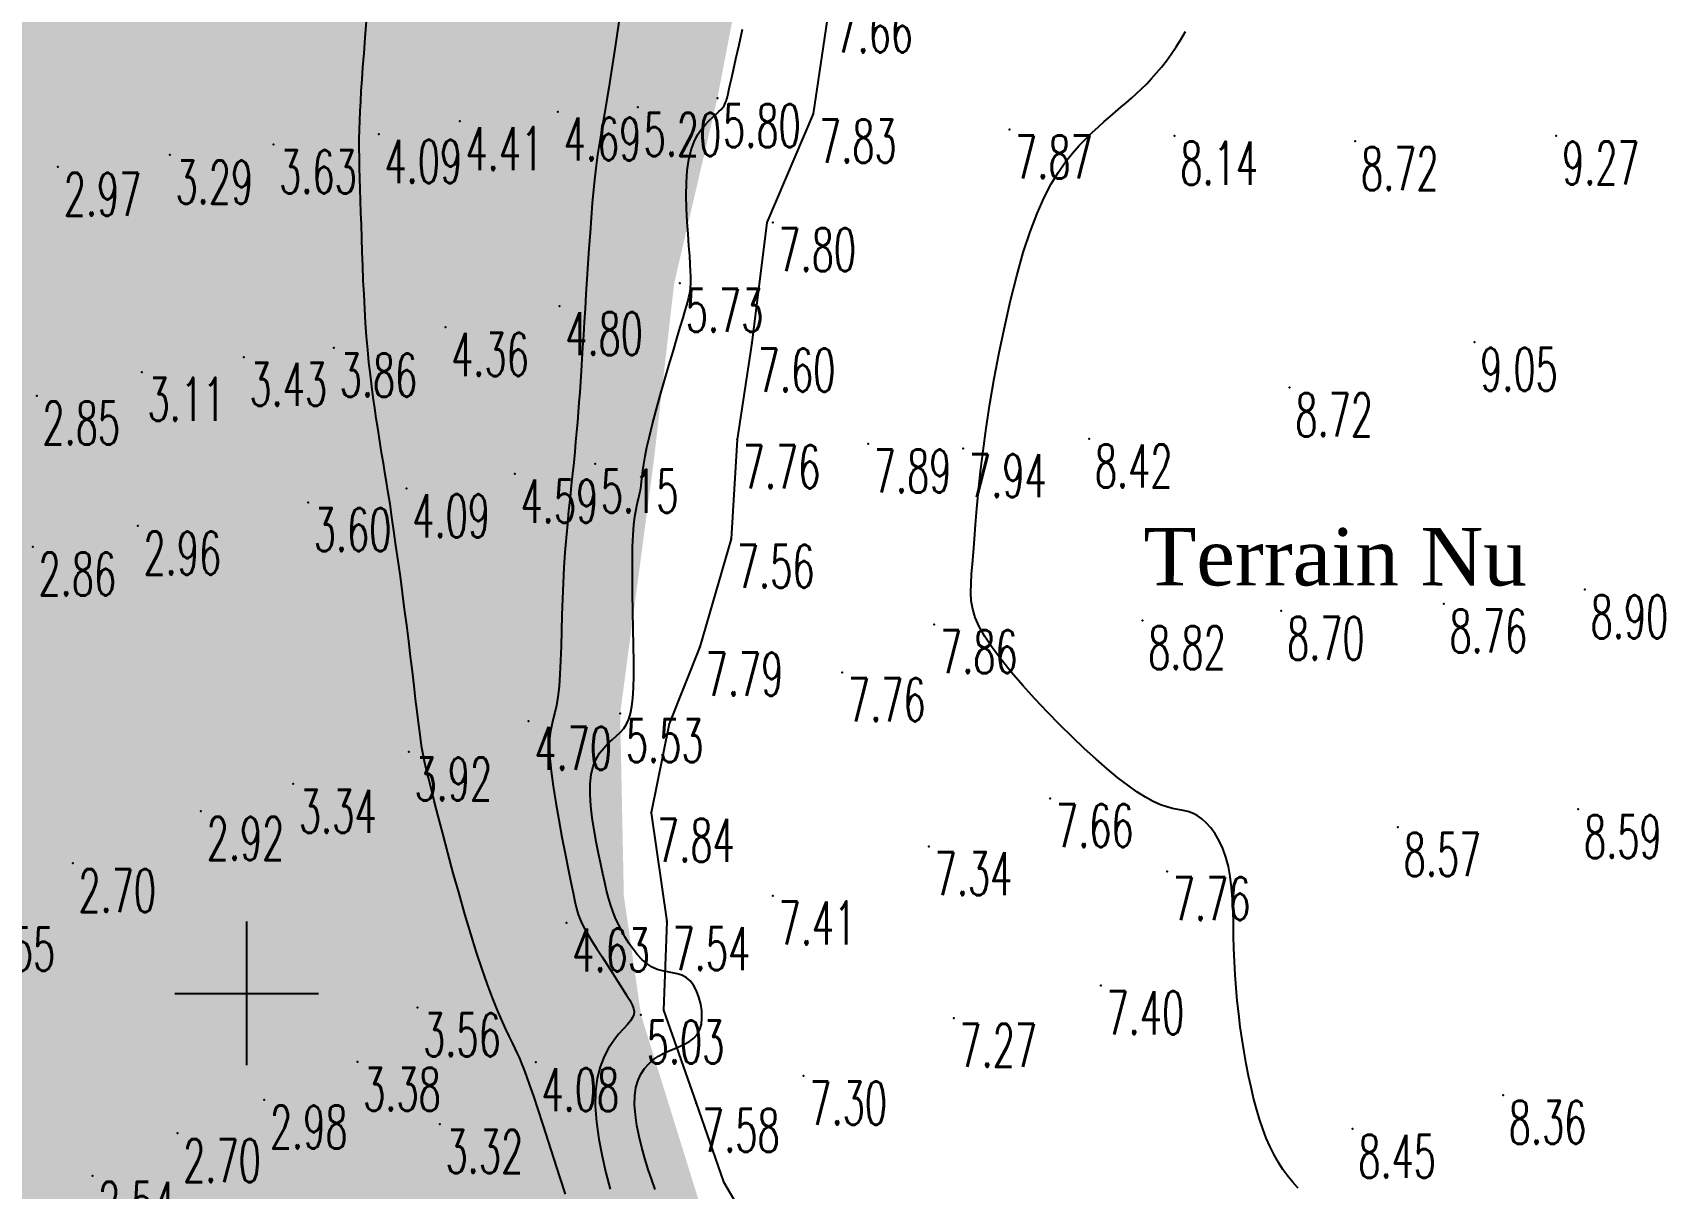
# Model space of a CAD drawing. Header units: millimetres. Extents: x 88261 to 90953, y 390274 to 392322.
# Drawn here: x 90731 to 90872.6, y 390480.6 to 390581.1 of the extents above; entities that cross this region are included whole.
import ezdxf
from ezdxf.enums import TextEntityAlignment as Align

# ---------------------------------------------------------------- set-up
doc = ezdxf.new("R2010")
doc.units = ezdxf.units.MM
doc.header["$LTSCALE"] = 25
doc.linetypes.add('DOT', pattern=[6.35, 0, -6.35])
for name, color, linetype in [('Carroyage(1)_Croix', 7, 'Continuous'), ('CN_01_00', 42, 'Continuous'), ('CN_02_00', 16, 'Continuous'), ('HSABLHUMIDE', 24, 'DOT'), ('Talus', 35, 'Continuous'), ('TopoAlt', 7, 'Continuous'), ('TOPOJIS', 7, 'Continuous')]:
    doc.layers.add(name, color=color, linetype=linetype)
doc.styles.add('Romans 1.0', font='Romans.shx', dxfattribs={"width": 0.99, "height": 1})
doc.styles.get("Standard").update_dxf_attribs({"font": 'times.ttf'})

# ---------------------------------------------------------------- blocks, each defined once
blk = doc.blocks.new('TCPOINT')
at = {"color": 0}
blk.add_point((0, 0), dxfattribs=at)
at = {"layer": 'TopoAlt', "style": 'Romans 1.0', "width": 0.99}
blk.add_attdef('ALT', text='', height=200, dxfattribs=at).set_placement((0.5, -0.5), align=Align.TOP_LEFT)

msp = doc.modelspace()

# ---------------------------------------------------------------- hatches: boundary and pattern name
at = {"layer": 'HSABLHUMIDE', "ltscale": 2}
h = msp.add_hatch(dxfattribs=at)
h.set_pattern_fill('AR-SAND', color=41, scale=0.05, style=0)
h.set_pattern_definition([(37.5, (-0.35, -2.46), (-0.080001565, 2.447066187), [0, -1.9304, 0, -2.159, 0, -2.06375]), (7.5, (-0.35, -2.46), (2.247616416, 3.584125503), [0, -1.0414, 0, -1.7399, 0, -0.66675]), (327.5, (-1.912, -2.46), (3.954961851, 0.007185923), [0, -0.635, 0, -2.286, 0, -2.9845]), (317.5, (-1.912, -2.46), (3.817782262, 1.114646616), [0, -0.3175, 0, -1.4986, 0, -1.7145])])
h.paths.add_polyline_path([(90808.31, 390673.91), (90810.25, 390699.67), (90815.68, 390741.55), (90824.92, 390770.91), (90815.72, 390817.44), (90807.05, 390826.39), (90800.87, 390832.47), (90771.53, 390842.2), (90760.38, 390842.98), (90754.31, 390848.43), (90743.78, 390853.26), (90735.93, 390857.51), (90724.71, 390864.35), (90715.76, 390870.18), (90708.42, 390875.87), (90700.28, 390881.05), (90683.17, 390899.74), (90679.29, 390902.11), (90675.87, 390906.58), (90650.25, 390917.24), (90650.25, 390882.24), (90650.25, 390864.98), (90650.25, 390847.24), (90650.25, 390817.24), (90650.25, 390792.24), (90650.25, 390737.24), (90650.25, 390712.24), (90650.25, 390677.24), (90650.25, 390647.24), (90650.25, 390622.24), (90650.25, 390590.22), (90650.25, 390589.37), (90650.25, 390567.24), (90650.25, 390527.24), (90660.25, 390527.24), (90660.25, 390507.24), (90670.25, 390507.24), (90670.25, 390497.24), (90680.25, 390497.24), (90680.25, 390487.24), (90690.25, 390487.24), (90690.25, 390477.24), (90700.25, 390477.24), (90700.25, 390467.24), (90730.25, 390477.24), (90700.25, 390467.24), (90710.25, 390467.24), (90740.25, 390477.24), (90710.25, 390467.24), (90710.25, 390457.24), (90747.2, 390431.83), (90764.53, 390419.61), (90781.97, 390396.2), (90798.13, 390389.26), (90804.01, 390373.08), (90822.04, 390361.39), (90841.42, 390350.17), (90852.83, 390318.92), (90866.45, 390300.49), (90904.86, 390280.83), (90909.95, 390275.28), (90952.15, 390275.28), (90952.14, 390296.43), (90920.97, 390330.09), (90897.78, 390348.26), (90877.47, 390366.76), (90855.32, 390383.66), (90846.62, 390409.42), (90826.78, 390428.11), (90814.41, 390447.82), (90801.65, 390460.75), (90789.25, 390478.56), (90783.93, 390495.68), (90782.44, 390506.04), (90782.12, 390521.9), (90785.04, 390543.82), (90786.82, 390559.34), (90790.57, 390575.41), (90794.12, 390593.84), (90801.54, 390613.19), (90802.7, 390633.39)])

# ---------------------------------------------------------------- linework, layer by layer
at = {"layer": 'Carroyage(1)_Croix'}
for p, q in [((90749.65, 390491.29), (90749.65, 390503.79)), ((90743.4, 390497.54), (90755.9, 390497.54))]:
    msp.add_line(p, q, dxfattribs=at)
at = {"layer": 'CN_01_00', "flags": 128}
for points, elevation in [([(90777.36, 390480.07), (90776.88, 390481.58), (90776.39, 390483.13), (90775.9, 390484.65), (90775.43, 390486.11), (90774.99, 390487.44), (90774.61, 390488.6), (90774.28, 390489.55), (90774.01, 390490.32), (90773.78, 390490.94), (90773.58, 390491.45), (90773.39, 390491.9), (90773.19, 390492.32), (90772.98, 390492.76), (90772.75, 390493.24), (90772.47, 390493.81), (90772.16, 390494.48), (90771.81, 390495.26), (90771.43, 390496.15), (90771.02, 390497.17), (90770.58, 390498.33), (90770.11, 390499.64), (90769.63, 390501.09), (90769.13, 390502.71), (90768.62, 390504.43), (90768.11, 390506.22), (90767.61, 390508.01), (90767.14, 390509.77), (90766.7, 390511.44), (90766.3, 390512.96), (90765.96, 390514.29), (90765.68, 390515.4), (90765.45, 390516.31), (90765.26, 390517.07), (90765.11, 390517.72), (90764.99, 390518.32), (90764.89, 390518.92), (90764.79, 390519.55), (90764.69, 390520.27), (90764.58, 390521.11), (90764.47, 390522.07), (90764.34, 390523.14), (90764.2, 390524.3), (90764.06, 390525.54), (90763.9, 390526.84), (90763.74, 390528.19), (90763.56, 390529.57), (90763.38, 390530.98), (90763.2, 390532.4), (90763.01, 390533.8), (90762.82, 390535.18), (90762.63, 390536.51), (90762.45, 390537.78), (90762.27, 390538.98), (90762.11, 390540.09), (90761.95, 390541.1), (90761.81, 390542.01), (90761.67, 390542.86), (90761.54, 390543.66), (90761.41, 390544.43), (90761.29, 390545.18), (90761.16, 390545.95), (90761.04, 390546.74), (90760.91, 390547.57), (90760.78, 390548.45), (90760.65, 390549.37), (90760.52, 390550.35), (90760.4, 390551.36), (90760.28, 390552.42), (90760.18, 390553.53), (90760.08, 390554.68), (90759.99, 390555.87), (90759.92, 390557.1), (90759.85, 390558.34), (90759.79, 390559.59), (90759.74, 390560.83), (90759.7, 390562.06), (90759.65, 390563.25), (90759.62, 390564.4), (90759.58, 390565.49), (90759.54, 390566.52), (90759.51, 390567.51), (90759.48, 390568.46), (90759.46, 390569.36), (90759.45, 390570.23), (90759.44, 390571.07), (90759.44, 390571.89), (90759.46, 390572.68), (90759.48, 390573.48), (90759.51, 390574.29), (90759.56, 390575.14), (90759.61, 390576.05), (90759.68, 390577.04), (90759.76, 390578.12), (90759.85, 390579.33), (90759.95, 390580.67), (90760.06, 390582.13)], 4), ([(90785.17, 390480.47), (90784.86, 390481.32), (90784.56, 390482.22), (90784.27, 390483.17), (90784, 390484.13), (90783.77, 390485.1), (90783.58, 390486.06), (90783.45, 390486.98), (90783.38, 390487.85), (90783.39, 390488.64), (90783.49, 390489.35), (90783.68, 390489.98), (90783.93, 390490.53), (90784.24, 390491.01), (90784.6, 390491.42), (90785.01, 390491.78), (90785.45, 390492.08), (90785.91, 390492.34), (90786.39, 390492.56), (90786.86, 390492.76), (90787.33, 390492.95), (90787.77, 390493.16), (90788.18, 390493.38), (90788.53, 390493.65), (90788.83, 390493.98), (90789.05, 390494.39), (90789.18, 390494.87), (90789.23, 390495.43), (90789.21, 390496.02), (90789.12, 390496.62), (90788.97, 390497.21), (90788.76, 390497.76), (90788.5, 390498.25), (90788.2, 390498.64), (90787.86, 390498.93), (90787.49, 390499.12), (90787.09, 390499.24), (90786.67, 390499.33), (90786.23, 390499.41), (90785.79, 390499.5), (90785.34, 390499.63), (90784.9, 390499.82), (90784.46, 390500.11), (90784.04, 390500.47), (90783.63, 390500.91), (90783.24, 390501.39), (90782.88, 390501.92), (90782.54, 390502.47), (90782.23, 390503.03), (90781.95, 390503.6), (90781.7, 390504.15), (90781.48, 390504.7), (90781.29, 390505.27), (90781.11, 390505.86), (90780.94, 390506.5), (90780.78, 390507.19), (90780.61, 390507.95), (90780.43, 390508.79), (90780.24, 390509.72), (90780.04, 390510.72), (90779.86, 390511.75), (90779.7, 390512.81), (90779.58, 390513.85), (90779.51, 390514.84), (90779.51, 390515.77), (90779.6, 390516.6), (90779.77, 390517.31), (90780.02, 390517.92), (90780.33, 390518.44), (90780.69, 390518.88), (90781.06, 390519.27), (90781.44, 390519.62), (90781.81, 390519.94), (90782.14, 390520.26), (90782.43, 390520.6), (90782.67, 390520.96), (90782.86, 390521.39), (90783.02, 390521.89), (90783.14, 390522.5), (90783.22, 390523.24), (90783.27, 390524.12), (90783.3, 390525.17), (90783.3, 390526.41), (90783.29, 390527.79), (90783.26, 390529.27), (90783.23, 390530.79), (90783.2, 390532.31), (90783.18, 390533.79), (90783.18, 390535.16), (90783.2, 390536.39), (90783.25, 390537.43), (90783.32, 390538.3), (90783.41, 390539.03), (90783.51, 390539.63), (90783.61, 390540.14), (90783.71, 390540.58), (90783.81, 390540.97), (90783.88, 390541.33), (90783.94, 390541.7), (90783.99, 390542.09), (90784.04, 390542.52), (90784.1, 390543.02), (90784.18, 390543.59), (90784.29, 390544.27), (90784.45, 390545.07), (90784.66, 390546), (90784.93, 390547.09), (90785.25, 390548.29), (90785.61, 390549.57), (90785.98, 390550.87), (90786.36, 390552.16), (90786.72, 390553.39), (90787.06, 390554.52), (90787.35, 390555.5), (90787.59, 390556.3), (90787.78, 390556.94), (90787.92, 390557.43), (90788.02, 390557.81), (90788.1, 390558.1), (90788.15, 390558.32), (90788.18, 390558.49), (90788.21, 390558.65), (90788.23, 390558.81), (90788.25, 390559), (90788.27, 390559.23), (90788.27, 390559.52), (90788.27, 390559.9), (90788.25, 390560.38), (90788.22, 390560.97), (90788.17, 390561.71), (90788.1, 390562.59), (90788.02, 390563.59), (90787.95, 390564.68), (90787.9, 390565.82), (90787.87, 390566.96), (90787.89, 390568.08), (90787.95, 390569.14), (90788.08, 390570.1), (90788.29, 390570.92), (90788.55, 390571.63), (90788.85, 390572.22), (90789.19, 390572.72), (90789.53, 390573.14), (90789.87, 390573.49), (90790.19, 390573.78), (90790.48, 390574.03), (90790.71, 390574.25), (90790.89, 390574.44), (90791.04, 390574.61), (90791.15, 390574.77), (90791.23, 390574.91), (90791.29, 390575.04), (90791.33, 390575.17), (90791.37, 390575.29), (90791.41, 390575.42), (90791.45, 390575.58), (90791.5, 390575.8), (90791.57, 390576.11), (90791.67, 390576.54), (90791.8, 390577.12), (90791.97, 390577.88), (90792.19, 390578.85), (90792.46, 390580.05), (90792.77, 390581.42)], 6), ([(90841.07, 390480.61), (90841.01, 390480.67), (90840.58, 390481.14), (90840.16, 390481.65), (90839.75, 390482.22), (90839.36, 390482.83), (90838.98, 390483.49), (90838.63, 390484.2), (90838.3, 390484.96), (90837.99, 390485.76), (90837.71, 390486.61), (90837.44, 390487.49), (90837.19, 390488.42), (90836.97, 390489.38), (90836.75, 390490.38), (90836.55, 390491.41), (90836.37, 390492.46), (90836.2, 390493.54), (90836.04, 390494.64), (90835.9, 390495.76), (90835.78, 390496.89), (90835.67, 390498.03), (90835.59, 390499.17), (90835.53, 390500.31), (90835.49, 390501.44), (90835.46, 390502.56), (90835.44, 390503.66), (90835.41, 390504.73), (90835.36, 390505.77), (90835.28, 390506.76), (90835.16, 390507.7), (90835, 390508.58), (90834.78, 390509.39), (90834.51, 390510.14), (90834.2, 390510.81), (90833.85, 390511.41), (90833.48, 390511.94), (90833.08, 390512.38), (90832.68, 390512.74), (90832.28, 390513.02), (90831.88, 390513.22), (90831.47, 390513.36), (90831.06, 390513.46), (90830.62, 390513.55), (90830.15, 390513.64), (90829.65, 390513.77), (90829.09, 390513.96), (90828.47, 390514.23), (90827.79, 390514.6), (90827.05, 390515.08), (90826.25, 390515.65), (90825.38, 390516.31), (90824.47, 390517.07), (90823.51, 390517.91), (90822.5, 390518.83), (90821.45, 390519.83), (90820.36, 390520.9), (90819.27, 390522.02), (90818.18, 390523.18), (90817.13, 390524.33), (90816.15, 390525.47), (90815.25, 390526.58), (90814.47, 390527.62), (90813.82, 390528.59), (90813.33, 390529.45), (90812.99, 390530.24), (90812.77, 390530.98), (90812.65, 390531.7), (90812.61, 390532.43), (90812.63, 390533.19), (90812.68, 390534.01), (90812.76, 390534.92), (90812.84, 390535.93), (90812.92, 390537.07), (90813.01, 390538.34), (90813.13, 390539.73), (90813.27, 390541.27), (90813.45, 390542.94), (90813.67, 390544.75), (90813.94, 390546.71), (90814.27, 390548.82), (90814.65, 390551.04), (90815.08, 390553.31), (90815.56, 390555.59), (90816.06, 390557.83), (90816.61, 390559.98), (90817.17, 390561.99), (90817.76, 390563.81), (90818.37, 390565.4), (90818.98, 390566.78), (90819.6, 390567.97), (90820.22, 390569), (90820.84, 390569.88), (90821.45, 390570.64), (90822.04, 390571.3), (90822.62, 390571.89), (90823.17, 390572.43), (90823.7, 390572.93), (90824.21, 390573.39), (90824.71, 390573.82), (90825.19, 390574.23), (90825.66, 390574.63), (90826.12, 390575.02), (90826.57, 390575.42), (90827.01, 390575.83), (90827.46, 390576.24), (90827.9, 390576.68), (90828.33, 390577.14), (90828.76, 390577.62), (90829.19, 390578.13), (90829.61, 390578.68), (90830.04, 390579.26), (90830.46, 390579.89), (90830.87, 390580.54), (90831.28, 390581.23)], 8)]:
    msp.add_lwpolyline(points, dxfattribs=dict(at, elevation=elevation))
at = {"layer": 'CN_02_00', "elevation": 5, "flags": 128}
msp.add_lwpolyline([(90782.02, 390582.26), (90781.79, 390580.68), (90781.56, 390579.13), (90781.34, 390577.65), (90781.13, 390576.31), (90780.93, 390575.12), (90780.75, 390574.06), (90780.59, 390573.11), (90780.44, 390572.22), (90780.3, 390571.35), (90780.16, 390570.48), (90780.04, 390569.57), (90779.92, 390568.57), (90779.81, 390567.47), (90779.7, 390566.28), (90779.6, 390565.02), (90779.5, 390563.7), (90779.4, 390562.36), (90779.31, 390561.01), (90779.23, 390559.68), (90779.15, 390558.38), (90779.07, 390557.14), (90779, 390555.96), (90778.93, 390554.82), (90778.86, 390553.74), (90778.8, 390552.71), (90778.73, 390551.71), (90778.67, 390550.76), (90778.61, 390549.84), (90778.54, 390548.96), (90778.47, 390548.1), (90778.4, 390547.25), (90778.33, 390546.4), (90778.25, 390545.54), (90778.17, 390544.65), (90778.08, 390543.74), (90777.98, 390542.77), (90777.87, 390541.75), (90777.76, 390540.68), (90777.64, 390539.56), (90777.53, 390538.39), (90777.42, 390537.17), (90777.32, 390535.9), (90777.23, 390534.59), (90777.16, 390533.24), (90777.1, 390531.86), (90777.06, 390530.46), (90777.02, 390529.08), (90776.98, 390527.75), (90776.94, 390526.48), (90776.88, 390525.3), (90776.81, 390524.25), (90776.71, 390523.34), (90776.59, 390522.59), (90776.45, 390521.97), (90776.3, 390521.43), (90776.17, 390520.9), (90776.06, 390520.35), (90775.99, 390519.72), (90775.97, 390518.96), (90776.01, 390518.03), (90776.13, 390516.88), (90776.3, 390515.56), (90776.53, 390514.12), (90776.79, 390512.63), (90777.06, 390511.14), (90777.34, 390509.7), (90777.6, 390508.38), (90777.83, 390507.22), (90778.03, 390506.28), (90778.19, 390505.53), (90778.33, 390504.92), (90778.48, 390504.42), (90778.64, 390503.98), (90778.82, 390503.57), (90779.05, 390503.14), (90779.34, 390502.65), (90779.7, 390502.07), (90780.1, 390501.42), (90780.55, 390500.72), (90781.01, 390500), (90781.47, 390499.28), (90781.91, 390498.59), (90782.32, 390497.95), (90782.67, 390497.4), (90782.95, 390496.94), (90783.15, 390496.56), (90783.28, 390496.24), (90783.34, 390495.97), (90783.31, 390495.71), (90783.2, 390495.45), (90783.02, 390495.17), (90782.75, 390494.85), (90782.4, 390494.46), (90781.99, 390494), (90781.56, 390493.44), (90781.12, 390492.79), (90780.72, 390492.04), (90780.38, 390491.16), (90780.12, 390490.16), (90779.97, 390489.01), (90779.96, 390487.73), (90780.07, 390486.33), (90780.28, 390484.87), (90780.56, 390483.39), (90780.88, 390481.92), (90781.24, 390480.52)], dxfattribs=at)
at = {"layer": 'Talus', "color": 134, "elevation": 8.17, "flags": 128}
msp.add_lwpolyline([(90800.33, 390583.64), (90798.91, 390574.06), (90794.88, 390564.61), (90793.58, 390554.14), (90792.28, 390545.73), (90791.77, 390537.08), (90789.05, 390527.69), (90786.37, 390520.99), (90784.83, 390513.24), (90786.18, 390503.81), (90785.88, 390496.08), (90788.74, 390488), (90791.11, 390481.15), (90794.38, 390475.57), (90798.47, 390470.32), (90802.54, 390465.54), (90807.8, 390459.71), (90834.91, 390437.13), (90847.99, 390417.74), (90867.41, 390393.87)], dxfattribs=at)

# ---------------------------------------------------------------- block references
at = {"layer": 'TOPOJIS'}
ref = msp.add_blockref('TCPOINT', (90800.33, 390583.64, 7.66), dxfattribs=at)
ref.add_attrib('ALT', '7.66', dxfattribs={"layer": 'TopoAlt', "height": 3.75, "style": 'Romans 1.0', "width": 0.6}).set_placement((90800.83, 390583.14, 7.66), align=Align.TOP_LEFT)
ref = msp.add_blockref('TCPOINT', (90790.57, 390575.41, 5.8), dxfattribs=at)
ref.add_attrib('ALT', '5.80', dxfattribs={"layer": 'TopoAlt', "height": 3.75, "style": 'Romans 1.0', "width": 0.6}).set_placement((90791.07, 390574.91, 5.8), align=Align.TOP_LEFT)
ref = msp.add_blockref('TCPOINT', (90776.71, 390574.24, 4.69), dxfattribs=at)
ref.add_attrib('ALT', '4.69', dxfattribs={"layer": 'TopoAlt', "height": 3.75, "style": 'Romans 1.0', "width": 0.6}).set_placement((90777.21, 390573.74, 4.69), align=Align.TOP_LEFT)
ref = msp.add_blockref('TCPOINT', (90783.66, 390574.64, 5.2), dxfattribs=at)
ref.add_attrib('ALT', '5.20', dxfattribs={"layer": 'TopoAlt', "height": 3.75, "style": 'Romans 1.0', "width": 0.6}).set_placement((90784.16, 390574.14, 5.2), align=Align.TOP_LEFT)
ref = msp.add_blockref('TCPOINT', (90798.91, 390574.06, 7.83), dxfattribs=at)
ref.add_attrib('ALT', '7.83', dxfattribs={"layer": 'TopoAlt', "height": 3.75, "style": 'Romans 1.0', "width": 0.6}).set_placement((90799.41, 390573.56, 7.83), align=Align.TOP_LEFT)
ref = msp.add_blockref('TCPOINT', (90761.13, 390572.29, 4.09), dxfattribs=at)
ref.add_attrib('ALT', '4.09', dxfattribs={"layer": 'TopoAlt', "height": 3.75, "style": 'Romans 1.0', "width": 0.6}).set_placement((90761.63, 390571.79, 4.09), align=Align.TOP_LEFT)
ref = msp.add_blockref('TCPOINT', (90768.18, 390573.41, 4.41), dxfattribs=at)
ref.add_attrib('ALT', '4.41', dxfattribs={"layer": 'TopoAlt', "height": 3.75, "style": 'Romans 1.0', "width": 0.6}).set_placement((90768.68, 390572.91, 4.41), align=Align.TOP_LEFT)
ref = msp.add_blockref('TCPOINT', (90815.96, 390572.69, 7.87), dxfattribs=at)
ref.add_attrib('ALT', '7.87', dxfattribs={"layer": 'TopoAlt', "height": 3.75, "style": 'Romans 1.0', "width": 0.6}).set_placement((90816.46, 390572.19, 7.87), align=Align.TOP_LEFT)
ref = msp.add_blockref('TCPOINT', (90751.97, 390571.39, 3.62), dxfattribs=at)
ref.add_attrib('ALT', '3.63', dxfattribs={"layer": 'TopoAlt', "height": 3.75, "style": 'Romans 1.0', "width": 0.6}).set_placement((90752.47, 390570.89, 3.62), align=Align.TOP_LEFT)
ref = msp.add_blockref('TCPOINT', (90830.32, 390572.14, 8.14), dxfattribs=at)
ref.add_attrib('ALT', '8.14', dxfattribs={"layer": 'TopoAlt', "height": 3.75, "style": 'Romans 1.0', "width": 0.6}).set_placement((90830.82, 390571.64, 8.14), align=Align.TOP_LEFT)
ref = msp.add_blockref('TCPOINT', (90846.03, 390571.67, 8.72), dxfattribs=at)
ref.add_attrib('ALT', '8.72', dxfattribs={"layer": 'TopoAlt', "height": 3.75, "style": 'Romans 1.0', "width": 0.6}).set_placement((90846.53, 390571.17, 8.72), align=Align.TOP_LEFT)
ref = msp.add_blockref('TCPOINT', (90863.51, 390572.16, 9.27), dxfattribs=at)
ref.add_attrib('ALT', '9.27', dxfattribs={"layer": 'TopoAlt', "height": 3.75, "style": 'Romans 1.0', "width": 0.6}).set_placement((90864.01, 390571.66, 9.27), align=Align.TOP_LEFT)
ref = msp.add_blockref('TCPOINT', (90733.24, 390569.44, 2.97), dxfattribs=at)
ref.add_attrib('ALT', '2.97', dxfattribs={"layer": 'TopoAlt', "height": 3.75, "style": 'Romans 1.0', "width": 0.6}).set_placement((90733.74, 390568.94, 2.97), align=Align.TOP_LEFT)
ref = msp.add_blockref('TCPOINT', (90742.96, 390570.49, 3.29), dxfattribs=at)
ref.add_attrib('ALT', '3.29', dxfattribs={"layer": 'TopoAlt', "height": 3.75, "style": 'Romans 1.0', "width": 0.6}).set_placement((90743.46, 390569.99, 3.29), align=Align.TOP_LEFT)
ref = msp.add_blockref('TCPOINT', (90795.38, 390564.61, 7.8), dxfattribs=at)
ref.add_attrib('ALT', '7.80', dxfattribs={"layer": 'TopoAlt', "height": 3.75, "style": 'Romans 1.0', "width": 0.6}).set_placement((90795.88, 390564.11, 7.8), align=Align.TOP_LEFT)
ref = msp.add_blockref('TCPOINT', (90787.32, 390559.34, 5.73), dxfattribs=at)
ref.add_attrib('ALT', '5.73', dxfattribs={"layer": 'TopoAlt', "height": 3.75, "style": 'Romans 1.0', "width": 0.6}).set_placement((90787.82, 390558.84, 5.73), align=Align.TOP_LEFT)
ref = msp.add_blockref('TCPOINT', (90776.85, 390557.32, 4.8), dxfattribs=at)
ref.add_attrib('ALT', '4.80', dxfattribs={"layer": 'TopoAlt', "height": 3.75, "style": 'Romans 1.0', "width": 0.6}).set_placement((90777.35, 390556.82, 4.8), align=Align.TOP_LEFT)
ref = msp.add_blockref('TCPOINT', (90766.93, 390555.5, 4.36), dxfattribs=at)
ref.add_attrib('ALT', '4.36', dxfattribs={"layer": 'TopoAlt', "height": 3.75, "style": 'Romans 1.0', "width": 0.6}).set_placement((90767.43, 390555, 4.36), align=Align.TOP_LEFT)
ref = msp.add_blockref('TCPOINT', (90793.58, 390554.14, 7.6), dxfattribs=at)
ref.add_attrib('ALT', '7.60', dxfattribs={"layer": 'TopoAlt', "height": 3.75, "style": 'Romans 1.0', "width": 0.6}).set_placement((90794.08, 390553.64, 7.6), align=Align.TOP_LEFT)
ref = msp.add_blockref('TCPOINT', (90856.39, 390554.21, 9.05), dxfattribs=at)
ref.add_attrib('ALT', '9.05', dxfattribs={"layer": 'TopoAlt', "height": 3.75, "style": 'Romans 1.0', "width": 0.6}).set_placement((90856.89, 390553.71, 9.05), align=Align.TOP_LEFT)
ref = msp.add_blockref('TCPOINT', (90749.39, 390552.9, 3.43), dxfattribs=at)
ref.add_attrib('ALT', '3.43', dxfattribs={"layer": 'TopoAlt', "height": 3.75, "style": 'Romans 1.0', "width": 0.6}).set_placement((90749.89, 390552.4, 3.43), align=Align.TOP_LEFT)
ref = msp.add_blockref('TCPOINT', (90757.23, 390553.7, 3.86), dxfattribs=at)
ref.add_attrib('ALT', '3.86', dxfattribs={"layer": 'TopoAlt', "height": 3.75, "style": 'Romans 1.0', "width": 0.6}).set_placement((90757.73, 390553.2, 3.86), align=Align.TOP_LEFT)
ref = msp.add_blockref('TCPOINT', (90740.53, 390551.6, 3.11), dxfattribs=at)
ref.add_attrib('ALT', '3.11', dxfattribs={"layer": 'TopoAlt', "height": 3.75, "style": 'Romans 1.0', "width": 0.6}).set_placement((90741.03, 390551.1, 3.11), align=Align.TOP_LEFT)
ref = msp.add_blockref('TCPOINT', (90840.32, 390550.25, 8.72), dxfattribs=at)
ref.add_attrib('ALT', '8.72', dxfattribs={"layer": 'TopoAlt', "height": 3.75, "style": 'Romans 1.0', "width": 0.6}).set_placement((90840.82, 390549.75, 8.72), align=Align.TOP_LEFT)
ref = msp.add_blockref('TCPOINT', (90731.39, 390549.54, 2.85), dxfattribs=at)
ref.add_attrib('ALT', '2.85', dxfattribs={"layer": 'TopoAlt', "height": 3.75, "style": 'Romans 1.0', "width": 0.6}).set_placement((90731.89, 390549.04, 2.85), align=Align.TOP_LEFT)
ref = msp.add_blockref('TCPOINT', (90792.28, 390545.73, 7.76), dxfattribs=at)
ref.add_attrib('ALT', '7.76', dxfattribs={"layer": 'TopoAlt', "height": 3.75, "style": 'Romans 1.0', "width": 0.6}).set_placement((90792.78, 390545.23, 7.76), align=Align.TOP_LEFT)
ref = msp.add_blockref('TCPOINT', (90803.67, 390545.36, 7.89), dxfattribs=at)
ref.add_attrib('ALT', '7.89', dxfattribs={"layer": 'TopoAlt', "height": 3.75, "style": 'Romans 1.0', "width": 0.6}).set_placement((90804.17, 390544.86, 7.89), align=Align.TOP_LEFT)
ref = msp.add_blockref('TCPOINT', (90822.89, 390545.8, 8.42), dxfattribs=at)
ref.add_attrib('ALT', '8.42', dxfattribs={"layer": 'TopoAlt', "height": 3.75, "style": 'Romans 1.0', "width": 0.6}).set_placement((90823.39, 390545.3, 8.42), align=Align.TOP_LEFT)
ref = msp.add_blockref('TCPOINT', (90811.95, 390544.96, 7.94), dxfattribs=at)
ref.add_attrib('ALT', '7.94', dxfattribs={"layer": 'TopoAlt', "height": 3.75, "style": 'Romans 1.0', "width": 0.6}).set_placement((90812.45, 390544.46, 7.94), align=Align.TOP_LEFT)
ref = msp.add_blockref('TCPOINT', (90772.96, 390542.74, 4.59), dxfattribs=at)
ref.add_attrib('ALT', '4.59', dxfattribs={"layer": 'TopoAlt', "height": 3.75, "style": 'Romans 1.0', "width": 0.6}).set_placement((90773.46, 390542.24, 4.59), align=Align.TOP_LEFT)
ref = msp.add_blockref('TCPOINT', (90779.94, 390543.61, 5.15), dxfattribs=at)
ref.add_attrib('ALT', '5.15', dxfattribs={"layer": 'TopoAlt', "height": 3.75, "style": 'Romans 1.0', "width": 0.6}).set_placement((90780.44, 390543.11, 5.15), align=Align.TOP_LEFT)
ref = msp.add_blockref('TCPOINT', (90763.55, 390541.46, 4.09), dxfattribs=at)
ref.add_attrib('ALT', '4.09', dxfattribs={"layer": 'TopoAlt', "height": 3.75, "style": 'Romans 1.0', "width": 0.6}).set_placement((90764.05, 390540.96, 4.09), align=Align.TOP_LEFT)
ref = msp.add_blockref('TCPOINT', (90754.98, 390540.26, 3.6), dxfattribs=at)
ref.add_attrib('ALT', '3.60', dxfattribs={"layer": 'TopoAlt', "height": 3.75, "style": 'Romans 1.0', "width": 0.6}).set_placement((90755.48, 390539.76, 3.6), align=Align.TOP_LEFT)
ref = msp.add_blockref('TCPOINT', (90740.18, 390538.22, 2.96), dxfattribs=at)
ref.add_attrib('ALT', '2.96', dxfattribs={"layer": 'TopoAlt', "height": 3.75, "style": 'Romans 1.0', "width": 0.6}).set_placement((90740.68, 390537.72, 2.96), align=Align.TOP_LEFT)
ref = msp.add_blockref('TCPOINT', (90791.77, 390537.08, 7.56), dxfattribs=at)
ref.add_attrib('ALT', '7.56', dxfattribs={"layer": 'TopoAlt', "height": 3.75, "style": 'Romans 1.0', "width": 0.6}).set_placement((90792.27, 390536.58, 7.56), align=Align.TOP_LEFT)
ref = msp.add_blockref('TCPOINT', (90731.05, 390536.4, 2.86), dxfattribs=at)
ref.add_attrib('ALT', '2.86', dxfattribs={"layer": 'TopoAlt', "height": 3.75, "style": 'Romans 1.0', "width": 0.6}).set_placement((90731.55, 390535.9, 2.86), align=Align.TOP_LEFT)
ref = msp.add_blockref('TCPOINT', (90866, 390532.68, 8.9), dxfattribs=at)
ref.add_attrib('ALT', '8.90', dxfattribs={"layer": 'TopoAlt', "height": 3.75, "style": 'Romans 1.0', "width": 0.6}).set_placement((90866.5, 390532.18, 8.9), align=Align.TOP_LEFT)
ref = msp.add_blockref('TCPOINT', (90853.73, 390531.44, 8.76), dxfattribs=at)
ref.add_attrib('ALT', '8.76', dxfattribs={"layer": 'TopoAlt', "height": 3.75, "style": 'Romans 1.0', "width": 0.6}).set_placement((90854.23, 390530.94, 8.76), align=Align.TOP_LEFT)
ref = msp.add_blockref('TCPOINT', (90827.53, 390529.99, 8.82), dxfattribs=at)
ref.add_attrib('ALT', '8.82', dxfattribs={"layer": 'TopoAlt', "height": 3.75, "style": 'Romans 1.0', "width": 0.6}).set_placement((90828.03, 390529.49, 8.82), align=Align.TOP_LEFT)
ref = msp.add_blockref('TCPOINT', (90839.6, 390530.81, 8.7), dxfattribs=at)
ref.add_attrib('ALT', '8.70', dxfattribs={"layer": 'TopoAlt', "height": 3.75, "style": 'Romans 1.0', "width": 0.6}).set_placement((90840.1, 390530.31, 8.7), align=Align.TOP_LEFT)
ref = msp.add_blockref('TCPOINT', (90809.43, 390529.64, 7.86), dxfattribs=at)
ref.add_attrib('ALT', '7.86', dxfattribs={"layer": 'TopoAlt', "height": 3.75, "style": 'Romans 1.0', "width": 0.6}).set_placement((90809.93, 390529.14, 7.86), align=Align.TOP_LEFT)
ref = msp.add_blockref('TCPOINT', (90789.05, 390527.69, 7.79), dxfattribs=at)
ref.add_attrib('ALT', '7.79', dxfattribs={"layer": 'TopoAlt', "height": 3.75, "style": 'Romans 1.0', "width": 0.6}).set_placement((90789.55, 390527.19, 7.79), align=Align.TOP_LEFT)
ref = msp.add_blockref('TCPOINT', (90801.43, 390525.46, 7.76), dxfattribs=at)
ref.add_attrib('ALT', '7.76', dxfattribs={"layer": 'TopoAlt', "height": 3.75, "style": 'Romans 1.0', "width": 0.6}).set_placement((90801.93, 390524.96, 7.76), align=Align.TOP_LEFT)
ref = msp.add_blockref('TCPOINT', (90782.12, 390521.9, 5.53), dxfattribs=at)
ref.add_attrib('ALT', '5.53', dxfattribs={"layer": 'TopoAlt', "height": 3.75, "style": 'Romans 1.0', "width": 0.6}).set_placement((90782.62, 390521.4, 5.53), align=Align.TOP_LEFT)
ref = msp.add_blockref('TCPOINT', (90774.16, 390521.24, 4.7), dxfattribs=at)
ref.add_attrib('ALT', '4.70', dxfattribs={"layer": 'TopoAlt', "height": 3.75, "style": 'Romans 1.0', "width": 0.6}).set_placement((90774.66, 390520.74, 4.7), align=Align.TOP_LEFT)
ref = msp.add_blockref('TCPOINT', (90763.74, 390518.57, 3.92), dxfattribs=at)
ref.add_attrib('ALT', '3.92', dxfattribs={"layer": 'TopoAlt', "height": 3.75, "style": 'Romans 1.0', "width": 0.6}).set_placement((90764.24, 390518.07, 3.92), align=Align.TOP_LEFT)
ref = msp.add_blockref('TCPOINT', (90753.69, 390515.76, 3.34), dxfattribs=at)
ref.add_attrib('ALT', '3.34', dxfattribs={"layer": 'TopoAlt', "height": 3.75, "style": 'Romans 1.0', "width": 0.6}).set_placement((90754.19, 390515.26, 3.34), align=Align.TOP_LEFT)
ref = msp.add_blockref('TCPOINT', (90819.51, 390514.51, 7.66), dxfattribs=at)
ref.add_attrib('ALT', '7.66', dxfattribs={"layer": 'TopoAlt', "height": 3.75, "style": 'Romans 1.0', "width": 0.6}).set_placement((90820.01, 390514.01, 7.66), align=Align.TOP_LEFT)
ref = msp.add_blockref('TCPOINT', (90745.67, 390513.39, 2.92), dxfattribs=at)
ref.add_attrib('ALT', '2.92', dxfattribs={"layer": 'TopoAlt', "height": 3.75, "style": 'Romans 1.0', "width": 0.6}).set_placement((90746.17, 390512.89, 2.92), align=Align.TOP_LEFT)
ref = msp.add_blockref('TCPOINT', (90784.83, 390513.24, 7.84), dxfattribs=at)
ref.add_attrib('ALT', '7.84', dxfattribs={"layer": 'TopoAlt', "height": 3.75, "style": 'Romans 1.0', "width": 0.6}).set_placement((90785.33, 390512.74, 7.84), align=Align.TOP_LEFT)
ref = msp.add_blockref('TCPOINT', (90865.42, 390513.56, 8.59), dxfattribs=at)
ref.add_attrib('ALT', '8.59', dxfattribs={"layer": 'TopoAlt', "height": 3.75, "style": 'Romans 1.0', "width": 0.6}).set_placement((90865.92, 390513.06, 8.59), align=Align.TOP_LEFT)
ref = msp.add_blockref('TCPOINT', (90849.74, 390512, 8.57), dxfattribs=at)
ref.add_attrib('ALT', '8.57', dxfattribs={"layer": 'TopoAlt', "height": 3.75, "style": 'Romans 1.0', "width": 0.6}).set_placement((90850.24, 390511.5, 8.57), align=Align.TOP_LEFT)
ref = msp.add_blockref('TCPOINT', (90808.96, 390510.33, 7.34), dxfattribs=at)
ref.add_attrib('ALT', '7.34', dxfattribs={"layer": 'TopoAlt', "height": 3.75, "style": 'Romans 1.0', "width": 0.6}).set_placement((90809.46, 390509.83, 7.34), align=Align.TOP_LEFT)
ref = msp.add_blockref('TCPOINT', (90734.52, 390508.86, 2.7), dxfattribs=at)
ref.add_attrib('ALT', '2.70', dxfattribs={"layer": 'TopoAlt', "height": 3.75, "style": 'Romans 1.0', "width": 0.6}).set_placement((90735.02, 390508.36, 2.7), align=Align.TOP_LEFT)
ref = msp.add_blockref('TCPOINT', (90829.68, 390508.15, 7.76), dxfattribs=at)
ref.add_attrib('ALT', '7.76', dxfattribs={"layer": 'TopoAlt', "height": 3.75, "style": 'Romans 1.0', "width": 0.6}).set_placement((90830.18, 390507.65, 7.76), align=Align.TOP_LEFT)
ref = msp.add_blockref('TCPOINT', (90795.4, 390506.04, 7.41), dxfattribs=at)
ref.add_attrib('ALT', '7.41', dxfattribs={"layer": 'TopoAlt', "height": 3.75, "style": 'Romans 1.0', "width": 0.6}).set_placement((90795.9, 390505.54, 7.41), align=Align.TOP_LEFT)
ref = msp.add_blockref('TCPOINT', (90725.75, 390503.77, 2.55), dxfattribs=at)
ref.add_attrib('ALT', '2.55', dxfattribs={"layer": 'TopoAlt', "height": 3.75, "style": 'Romans 1.0', "width": 0.6}).set_placement((90726.25, 390503.27, 2.55), align=Align.TOP_LEFT)
ref = msp.add_blockref('TCPOINT', (90777.46, 390503.69, 4.62), dxfattribs=at)
ref.add_attrib('ALT', '4.63', dxfattribs={"layer": 'TopoAlt', "height": 3.75, "style": 'Romans 1.0', "width": 0.6}).set_placement((90777.96, 390503.19, 4.62), align=Align.TOP_LEFT)
ref = msp.add_blockref('TCPOINT', (90786.18, 390503.81, 7.54), dxfattribs=at)
ref.add_attrib('ALT', '7.54', dxfattribs={"layer": 'TopoAlt', "height": 3.75, "style": 'Romans 1.0', "width": 0.6}).set_placement((90786.68, 390503.31, 7.54), align=Align.TOP_LEFT)
ref = msp.add_blockref('TCPOINT', (90823.91, 390498.23, 7.4), dxfattribs=at)
ref.add_attrib('ALT', '7.40', dxfattribs={"layer": 'TopoAlt', "height": 3.75, "style": 'Romans 1.0', "width": 0.6}).set_placement((90824.41, 390497.73, 7.4), align=Align.TOP_LEFT)
ref = msp.add_blockref('TCPOINT', (90764.49, 390496.31, 3.56), dxfattribs=at)
ref.add_attrib('ALT', '3.56', dxfattribs={"layer": 'TopoAlt', "height": 3.75, "style": 'Romans 1.0', "width": 0.6}).set_placement((90764.99, 390495.81, 3.56), align=Align.TOP_LEFT)
ref = msp.add_blockref('TCPOINT', (90783.93, 390495.68, 5.03), dxfattribs=at)
ref.add_attrib('ALT', '5.03', dxfattribs={"layer": 'TopoAlt', "height": 3.75, "style": 'Romans 1.0', "width": 0.6}).set_placement((90784.43, 390495.18, 5.03), align=Align.TOP_LEFT)
ref = msp.add_blockref('TCPOINT', (90811.12, 390495.4, 7.27), dxfattribs=at)
ref.add_attrib('ALT', '7.27', dxfattribs={"layer": 'TopoAlt', "height": 3.75, "style": 'Romans 1.0', "width": 0.6}).set_placement((90811.62, 390494.9, 7.27), align=Align.TOP_LEFT)
ref = msp.add_blockref('TCPOINT', (90759.28, 390491.58, 3.38), dxfattribs=at)
ref.add_attrib('ALT', '3.38', dxfattribs={"layer": 'TopoAlt', "height": 3.75, "style": 'Romans 1.0', "width": 0.6}).set_placement((90759.78, 390491.08, 3.38), align=Align.TOP_LEFT)
ref = msp.add_blockref('TCPOINT', (90774.78, 390491.55, 4.08), dxfattribs=at)
ref.add_attrib('ALT', '4.08', dxfattribs={"layer": 'TopoAlt', "height": 3.75, "style": 'Romans 1.0', "width": 0.6}).set_placement((90775.28, 390491.05, 4.08), align=Align.TOP_LEFT)
ref = msp.add_blockref('TCPOINT', (90798.07, 390490.37, 7.3), dxfattribs=at)
ref.add_attrib('ALT', '7.30', dxfattribs={"layer": 'TopoAlt', "height": 3.75, "style": 'Romans 1.0', "width": 0.6}).set_placement((90798.57, 390489.87, 7.3), align=Align.TOP_LEFT)
ref = msp.add_blockref('TCPOINT', (90751.17, 390488.29, 2.98), dxfattribs=at)
ref.add_attrib('ALT', '2.98', dxfattribs={"layer": 'TopoAlt', "height": 3.75, "style": 'Romans 1.0', "width": 0.6}).set_placement((90751.67, 390487.79, 2.98), align=Align.TOP_LEFT)
ref = msp.add_blockref('TCPOINT', (90788.74, 390488, 7.58), dxfattribs=at)
ref.add_attrib('ALT', '7.58', dxfattribs={"layer": 'TopoAlt', "height": 3.75, "style": 'Romans 1.0', "width": 0.6}).set_placement((90789.24, 390487.5, 7.58), align=Align.TOP_LEFT)
ref = msp.add_blockref('TCPOINT', (90858.88, 390488.7, 8.36), dxfattribs=at)
ref.add_attrib('ALT', '8.36', dxfattribs={"layer": 'TopoAlt', "height": 3.75, "style": 'Romans 1.0', "width": 0.6}).set_placement((90859.38, 390488.2, 8.36), align=Align.TOP_LEFT)
ref = msp.add_blockref('TCPOINT', (90766.44, 390486.16, 3.32), dxfattribs=at)
ref.add_attrib('ALT', '3.32', dxfattribs={"layer": 'TopoAlt', "height": 3.75, "style": 'Romans 1.0', "width": 0.6}).set_placement((90766.94, 390485.66, 3.32), align=Align.TOP_LEFT)
ref = msp.add_blockref('TCPOINT', (90743.63, 390485.37, 2.7), dxfattribs=at)
ref.add_attrib('ALT', '2.70', dxfattribs={"layer": 'TopoAlt', "height": 3.75, "style": 'Romans 1.0', "width": 0.6}).set_placement((90744.13, 390484.87, 2.7), align=Align.TOP_LEFT)
ref = msp.add_blockref('TCPOINT', (90845.8, 390485.75, 8.45), dxfattribs=at)
ref.add_attrib('ALT', '8.45', dxfattribs={"layer": 'TopoAlt', "height": 3.75, "style": 'Romans 1.0', "width": 0.6}).set_placement((90846.3, 390485.25, 8.45), align=Align.TOP_LEFT)
ref = msp.add_blockref('TCPOINT', (90736.23, 390481.66, 2.54), dxfattribs=at)
ref.add_attrib('ALT', '2.54', dxfattribs={"layer": 'TopoAlt', "height": 3.75, "style": 'Romans 1.0', "width": 0.6}).set_placement((90736.73, 390481.16, 2.54), align=Align.TOP_LEFT)

# ---------------------------------------------------------------- texts
at = {"color": 7, "linetype": 'Continuous'}
msp.add_text('Terrain Nu', height=5, rotation=359.9731, dxfattribs=at).set_placement((90827.6, 390533.04))

doc.saveas('drawing.dxf')
